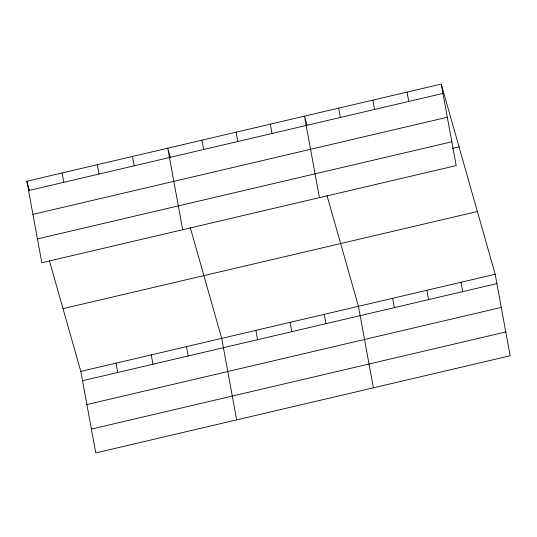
<?xml version="1.0" encoding="UTF-8"?>
<svg xmlns="http://www.w3.org/2000/svg" width="537" height="537" viewBox="0 0 537 537"><rect width="100%" height="100%" fill="white"/><g stroke="black" fill="none" stroke-linecap="round" stroke-linejoin="round"><path stroke-width="0.81" d="M441.226 84.087L456.188 165.597L41.812 262.734L26.85 181.231L441.226 84.087L495.188 274.266L510.15 355.769L95.774 452.913L80.812 371.403L49.417 260.747M28.562 190.561L442.944 93.425M32.932 214.377L447.314 117.241M37.436 238.918L451.818 141.781M452.523 148.373L459.034 146.843M63.004 308.647L477.38 211.504M80.812 371.403L495.188 274.266M82.523 380.74L496.906 283.596M86.9 404.556L501.276 307.412M91.397 429.097L505.78 331.953M306.996 124.993L304.486 116.146L319.441 197.65M327.046 195.663L358.447 306.318L373.403 387.828M170.477 157.858L167.739 148.199L182.701 229.708M190.306 227.722L221.7 338.377L236.663 419.887M26.85 181.231L29.589 190.883M461.001 282.281L462.719 291.611M407.039 92.102L408.758 101.439M426.821 290.289L428.533 299.626M372.853 100.117L374.571 109.447M392.634 298.303L394.346 307.641M338.672 108.132L340.384 117.462M324.261 314.333L325.972 323.67M270.299 124.161L272.011 133.491M290.074 322.348L291.786 331.685M236.112 132.169L237.824 141.506M255.887 330.362L257.599 339.699M201.925 140.184L203.637 149.521M186.48 346.633L188.192 355.971M132.518 156.455L134.23 165.792M151.259 354.89L152.971 364.227M97.291 164.711L99.009 174.048M116.032 363.146L117.751 372.483M62.07 172.974L63.782 182.305"/></g></svg>
